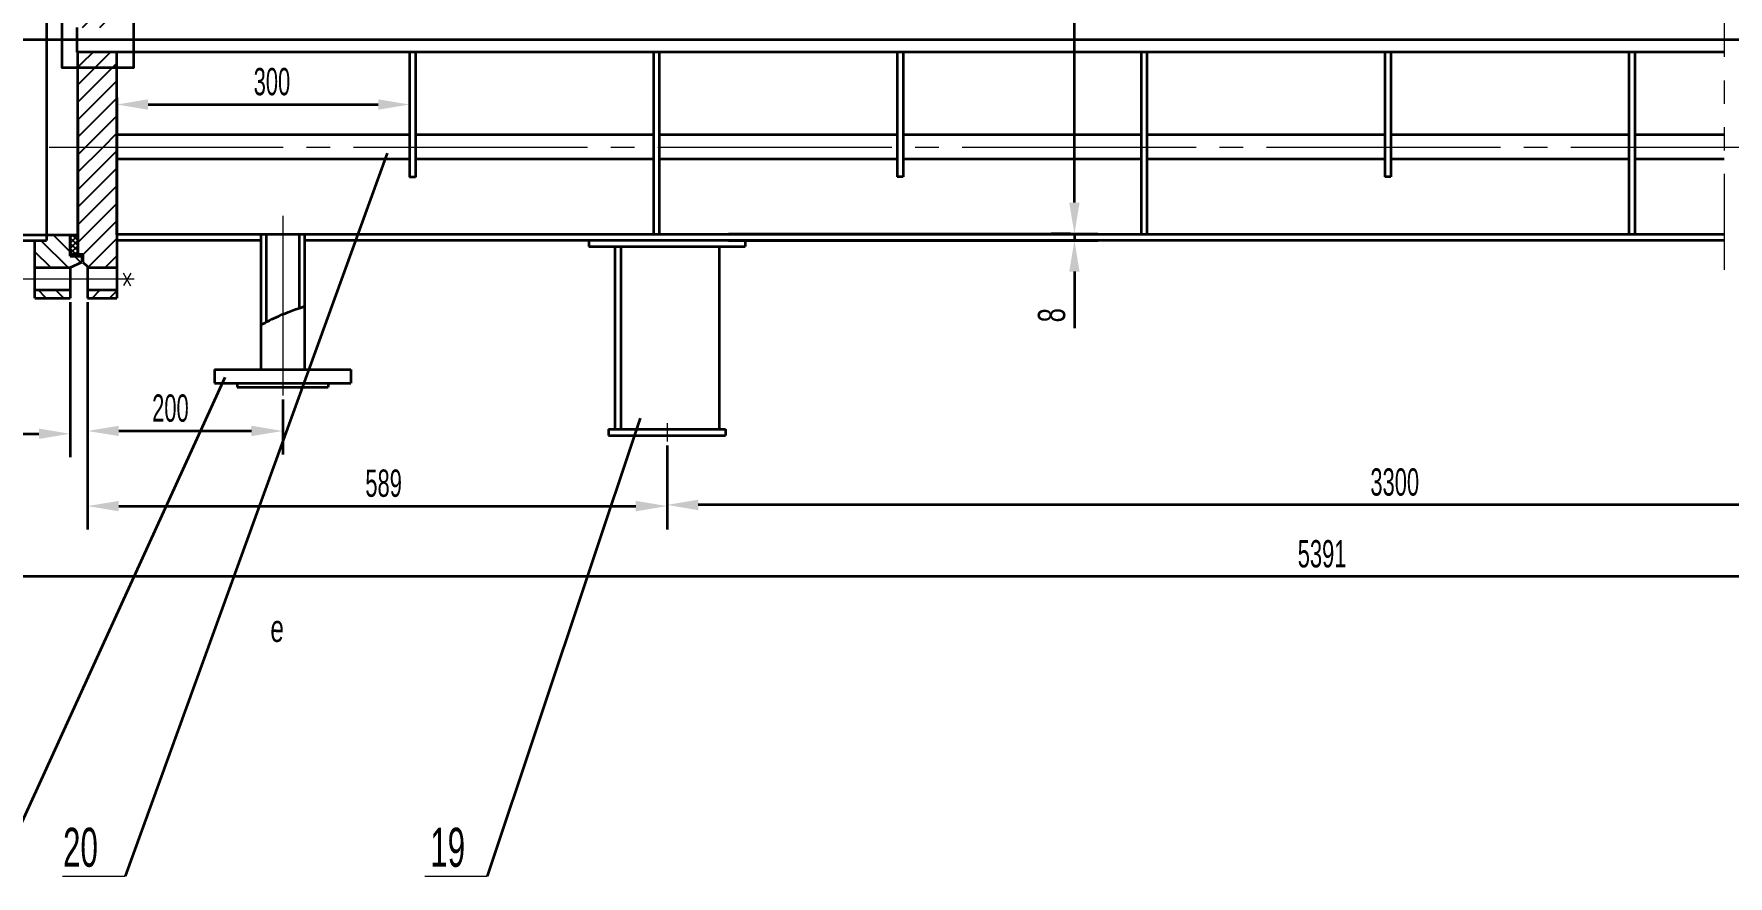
# Model space of a CAD drawing. Header units: millimetres. Extents: x 972 to 2699, y 36 to 635.
# Drawn here: x 1082.1 to 1299.2, y 364.4 to 472.4 of the extents above; entities that cross this region are included whole.
import ezdxf

# ---------------------------------------------------------------- set-up
doc = ezdxf.new("R2010")
doc.units = ezdxf.units.MM
doc.linetypes.add('EB_DASHDOT', pattern=[39, 30, -3, 3, -3])
doc.linetypes.add('EB_DASHDOTDOT', pattern=[45, 30, -3, 3, -3, 3, -3])
for name, color, linetype, lineweight in [('CAXA0', 7, 'Continuous', 70), ('JD$0$中心线层', 2, 'EB_DASHDOT', 0), ('JD$0$主体层', 1, 'Continuous', 35), ('中心线层', 2, 'EB_DASHDOT', 0), ('主体层', 1, 'Continuous', 35), ('双点划线层', 2, 'EB_DASHDOTDOT', 0), ('图块层', 2, 'Continuous', 0), ('尺寸层', 2, 'Continuous', 35), ('文字层', 2, 'Continuous', 0)]:
    doc.layers.add(name, color=color, linetype=linetype, lineweight=lineweight)
doc.styles.add('HZ', font='ACADTXT.SHX', dxfattribs={"width": 0.6, "bigfont": 'gbcbig.shx'})
doc.styles.get("Standard").update_dxf_attribs({"font": 'ACADTXT.SHX', "width": 0.7, "bigfont": 'gbcbig.shx'})
doc.styles.add('STYLE1', font='ACADTXT.SHX', dxfattribs={"width": 0.66, "bigfont": 'gbcbig.shx'})
doc.dimstyles.new('STANDARD$0', dxfattribs={"dimtxt": 3.5, "dimasz": 4, "dimexe": 3, "dimexo": 0.5, "dimgap": 0.8, "dimtad": 1, "dimzin": 0, "dimdsep": 46, "dimtxsty": 'Standard', "dimcen": 0, "dimdle": 8, "dimadec": 0, "dimazin": 0, "dimtfac": 1, "dimtmove": 0, "dimatfit": 0, "dimfxl": 0, "dimtolj": 1, "dimtzin": 0, "dimarcsym": 0})
doc.dimstyles.new('UserStyle4', dxfattribs={"dimtxt": 3.5, "dimasz": 4, "dimexe": 3, "dimexo": 0.5, "dimgap": 0.8, "dimtad": 1, "dimdsep": 46, "dimtxsty": 'HZ', "dimcen": 0, "dimdle": 8, "dimadec": 0, "dimazin": 0, "dimtfac": 1, "dimtofl": 0, "dimtmove": 0, "dimatfit": 0, "dimfxl": 0, "dimtolj": 1, "dimtzin": 0, "dimarcsym": 0})

# ---------------------------------------------------------------- blocks, each defined once
blk = doc.blocks.new('CAXBLOCK15')
at = {"layer": 'CAXA0', "color": 0, "linetype": 'Continuous', "lineweight": 25}
for p, q in [((1089.62, 503.66), (1090.68, 504.72)), ((1091.86, 503.66), (1092.72, 504.51)), ((1087.72, 497.27), (1091.23, 500.78)), ((1087.72, 495.02), (1092.72, 500.02)), ((1088.97, 500.76), (1088.99, 500.78)), ((1087.72, 492.78), (1092.72, 497.78)), ((1087.72, 490.53), (1092.72, 495.53)), ((1087.72, 488.29), (1092.72, 493.29)), ((1090.72, 489.05), (1092.72, 491.04)), ((1089.02, 487.35), (1090.72, 489.05)), ((1089.27, 485.34), (1092.72, 488.8)), ((1092.57, 486.4), (1092.72, 486.55)), ((1087.72, 483.8), (1089.02, 485.1)), ((1089.02, 485.1), (1089.27, 485.34)), ((1089.02, 482.86), (1090.71, 484.54)), ((1090.13, 481.72), (1092.71, 484.3)), ((1087.72, 481.55), (1089.02, 482.86)), ((1092.37, 481.72), (1092.72, 482.06)), ((1087.72, 479.31), (1090.13, 481.72)), ((1087.72, 477.06), (1092.37, 481.72)), ((1087.94, 475.03), (1092.72, 479.82)), ((1090.18, 475.03), (1092.72, 477.57)), ((1087.72, 474.82), (1087.94, 475.03)), ((1088.3, 473.16), (1090.18, 475.03)), ((1090.55, 473.16), (1092.43, 475.03)), ((1092.43, 475.03), (1092.72, 475.33)), ((1088.24, 468.6), (1089.67, 470.03)), ((1090.48, 468.6), (1091.91, 470.03)), ((1087.72, 465.84), (1090.48, 468.6)), ((1087.72, 468.08), (1088.24, 468.6)), ((1087.72, 463.59), (1092.72, 468.59)), ((1087.72, 461.35), (1092.72, 466.35)), ((1087.72, 459.1), (1092.72, 464.1)), ((1088.71, 457.84), (1092.72, 461.86)), ((1090.95, 457.84), (1092.72, 459.61)), ((1087.72, 454.61), (1090.95, 457.84)), ((1087.72, 456.86), (1088.71, 457.84)), ((1087.72, 452.37), (1092.72, 457.37)), ((1087.72, 450.12), (1092.72, 455.12)), ((1087.72, 447.88), (1092.72, 452.88)), ((1087.72, 445.63), (1092.72, 450.63)), ((1088.37, 444.04), (1092.72, 448.39)), ((1088.99, 442.41), (1092.72, 446.14)), ((1091.23, 442.41), (1092.72, 443.9)), ((1089.54, 438.47), (1090.6, 439.53)), ((1091.78, 438.47), (1092.72, 439.41))]:
    blk.add_line(p, q, dxfattribs=at)
blk = doc.blocks.new('CAXBLOCK16')
at = {"layer": 'CAXA0', "color": 0, "linetype": 'Continuous', "lineweight": 25}
for p, q in [((1086.48, 442.41), (1083.04, 445.84)), ((1086.72, 444.41), (1084.54, 446.59)), ((1084.24, 442.41), (1082.22, 444.42)), ((1088.1, 443.04), (1087.29, 443.84)), ((1083.68, 438.47), (1082.62, 439.53)), ((1085.93, 438.47), (1084.87, 439.53))]:
    blk.add_line(p, q, dxfattribs=at)
blk = doc.blocks.new('CAXBLOCK17')
at = {"layer": 'CAXA0', "color": 0, "linetype": 'Continuous', "lineweight": 25}
for p, q in [((1087.11, 446.59), (1086.72, 446.2)), ((1087.72, 446.53), (1086.72, 445.53)), ((1087.72, 445.21), (1086.72, 446.21)), ((1087.72, 445.86), (1086.72, 444.86)), ((1087.72, 444.54), (1086.72, 445.54)), ((1087.72, 445.18), (1086.72, 444.18)), ((1087.72, 445.88), (1087.01, 446.59)), ((1087.72, 446.56), (1087.68, 446.59)), ((1087.49, 444.09), (1086.72, 444.86)), ((1086.81, 444.09), (1086.72, 444.19)), ((1087.72, 444.51), (1087.31, 444.09))]:
    blk.add_line(p, q, dxfattribs=at)
blk = doc.blocks.new('*D50')
at = {"layer": '尺寸层', "linetype": 'ByBlock', "lineweight": -2}
for points in [[(1215.43, 496.63), (1216.09, 492.63), (1214.76, 492.63)], [(1215.43, 446.72), (1216.09, 450.72), (1214.76, 450.72)]]:
    blk.add_hatch(color=0, dxfattribs=at).paths.add_polyline_path(points, flags=0)
at = {"layer": '尺寸层', "color": 0, "linetype": 'ByBlock', "lineweight": -2}
for p, q in [((1171.34, 496.63), (1218.43, 496.63)), ((1215.43, 450.72), (1215.43, 492.63)), ((1214.93, 446.72), (1212.43, 446.72))]:
    blk.add_line(p, q, dxfattribs=at)
at = {"layer": '尺寸层', "color": 0, "linetype": 'ByBlock', "lineweight": -2, "insert": (1210.74, 473.89), "char_height": 3.5, "attachment_point": 1, "rotation": 90}
blk.add_mtext('∅400', dxfattribs=at)
blk = doc.blocks.new('*D52')
at = {"layer": '尺寸层', "linetype": 'ByBlock', "lineweight": -2}
for points in [[(1215.43, 446.72), (1216.09, 450.72), (1214.76, 450.72)], [(1215.43, 445.87), (1216.09, 441.87), (1214.76, 441.87)]]:
    blk.add_hatch(color=0, dxfattribs=at).paths.add_polyline_path(points, flags=0)
at = {"layer": '尺寸层', "color": 0, "linetype": 'ByBlock', "lineweight": -2}
for p, q in [((1215.43, 450.72), (1215.43, 454.72)), ((1171.09, 446.72), (1218.43, 446.72)), ((1171.09, 445.87), (1218.43, 445.87)), ((1215.43, 446.72), (1215.43, 445.87)), ((1215.43, 441.87), (1215.43, 434.63))]:
    blk.add_line(p, q, dxfattribs=at)
at = {"layer": '尺寸层', "color": 0, "linetype": 'ByBlock', "lineweight": -2, "insert": (1210.74, 435.37), "char_height": 3.5, "attachment_point": 1, "rotation": 90}
blk.add_mtext('8', dxfattribs=at)
blk = doc.blocks.new('*D59')
at = {"layer": '尺寸层', "linetype": 'ByBlock', "lineweight": -2}
for points in [[(1088.97, 421.44), (1092.97, 420.78), (1092.97, 422.11)], [(1113.97, 421.44), (1109.97, 420.78), (1109.97, 422.11)]]:
    blk.add_hatch(color=0, dxfattribs=at).paths.add_polyline_path(points, flags=0)
at = {"layer": '尺寸层', "color": 0, "linetype": 'ByBlock', "lineweight": -2}
for p, q in [((1088.97, 437.97), (1088.97, 418.44)), ((1113.97, 425.49), (1113.97, 418.44)), ((1092.97, 421.44), (1109.97, 421.44))]:
    blk.add_line(p, q, dxfattribs=at)
at = {"layer": '尺寸层', "color": 0, "linetype": 'ByBlock', "lineweight": -2, "insert": (1097.24, 426.13), "char_height": 3.5, "attachment_point": 1, "style": 'HZ'}
blk.add_mtext('200', dxfattribs=at)
blk = doc.blocks.new('*D60')
at = {"layer": '尺寸层', "linetype": 'ByBlock', "lineweight": -2}
for points in [[(1092.72, 463.3), (1096.72, 462.63), (1096.72, 463.97)], [(1130.22, 463.3), (1126.22, 462.63), (1126.22, 463.97)]]:
    blk.add_hatch(color=0, dxfattribs=at).paths.add_polyline_path(points, flags=0)
at = {"layer": '尺寸层', "color": 0, "linetype": 'ByBlock', "lineweight": -2}
for p, q in [((1092.72, 464.2), (1092.72, 460.3)), ((1096.72, 463.3), (1126.22, 463.3)), ((1130.22, 464.2), (1130.22, 460.3))]:
    blk.add_line(p, q, dxfattribs=at)
at = {"layer": '尺寸层', "color": 0, "linetype": 'ByBlock', "lineweight": -2, "insert": (1110.25, 467.99), "char_height": 3.5, "attachment_point": 1, "style": 'HZ'}
blk.add_mtext('300', dxfattribs=at)
blk = doc.blocks.new('*D69')
at = {"layer": '尺寸层', "linetype": 'Continuous', "lineweight": 35}
for points in [[(1163.22, 411.96), (1167.22, 411.29), (1167.22, 412.63)], [(1387.58, 411.96), (1383.58, 411.29), (1383.58, 412.63)]]:
    blk.add_hatch(color=0, dxfattribs=at).paths.add_polyline_path(points, flags=0)
at = {"layer": '尺寸层', "color": 0, "linetype": 'Continuous', "lineweight": 35}
for p, q in [((1163.22, 419.58), (1163.22, 408.96)), ((1387.58, 419.58), (1387.58, 408.96)), ((1383.58, 411.96), (1167.22, 411.96))]:
    blk.add_line(p, q, dxfattribs=at)
at = {"layer": '尺寸层', "color": 0, "linetype": 'Continuous', "lineweight": 35, "insert": (1253.35, 416.65), "char_height": 3.5, "attachment_point": 1, "style": 'HZ'}
blk.add_mtext('3300', dxfattribs=at)
blk = doc.blocks.new('*D71')
at = {"layer": '尺寸层', "linetype": 'ByBlock', "lineweight": -2}
for points in [[(1088.97, 411.81), (1092.97, 411.14), (1092.97, 412.48)], [(1163.22, 411.81), (1159.22, 411.14), (1159.22, 412.48)]]:
    blk.add_hatch(color=0, dxfattribs=at).paths.add_polyline_path(points, flags=0)
at = {"layer": '尺寸层', "color": 0, "linetype": 'ByBlock', "lineweight": -2}
for p, q in [((1088.97, 437.97), (1088.97, 408.81)), ((1163.22, 419.08), (1163.22, 408.81)), ((1092.97, 411.81), (1159.22, 411.81))]:
    blk.add_line(p, q, dxfattribs=at)
at = {"layer": '尺寸层', "color": 0, "linetype": 'ByBlock', "lineweight": -2, "insert": (1124.56, 416.5), "char_height": 3.5, "attachment_point": 1, "style": 'HZ'}
blk.add_mtext('589', dxfattribs=at)
blk = doc.blocks.new('*D72')
at = {"layer": '尺寸层', "linetype": 'ByBlock', "lineweight": -2}
for points in [[(1029.82, 421.08), (1033.82, 420.42), (1033.82, 421.75)], [(1086.72, 421.08), (1082.72, 420.42), (1082.72, 421.75)]]:
    blk.add_hatch(color=0, dxfattribs=at).paths.add_polyline_path(points, flags=0)
at = {"layer": '尺寸层', "color": 0, "linetype": 'ByBlock', "lineweight": -2}
for p, q in [((1029.82, 471.09), (1029.82, 418.08)), ((1086.72, 437.97), (1086.72, 418.08)), ((1033.82, 421.08), (1082.72, 421.08))]:
    blk.add_line(p, q, dxfattribs=at)
at = {"layer": '尺寸层', "color": 0, "linetype": 'ByBlock', "lineweight": -2, "insert": (1057.9, 425.77), "char_height": 3.5, "attachment_point": 1, "style": 'HZ'}
blk.add_mtext('459', dxfattribs=at)
blk = doc.blocks.new('*D74')
at = {"layer": '尺寸层', "linetype": 'Continuous', "lineweight": 35}
for points in [[(1029.82, 402.77), (1033.82, 402.1), (1033.82, 403.43)], [(1520.57, 402.77), (1516.57, 402.1), (1516.57, 403.43)]]:
    blk.add_hatch(color=0, dxfattribs=at).paths.add_polyline_path(points, flags=0)
at = {"layer": '尺寸层', "color": 0, "linetype": 'Continuous', "lineweight": 35}
for p, q in [((1029.82, 471.1), (1029.82, 399.77)), ((1520.57, 471.09), (1520.57, 399.77)), ((1516.57, 402.77), (1033.82, 402.77))]:
    blk.add_line(p, q, dxfattribs=at)
at = {"layer": '尺寸层', "color": 0, "linetype": 'Continuous', "lineweight": 35, "insert": (1244.04, 407.45), "char_height": 3.5, "attachment_point": 1, "style": 'HZ'}
blk.add_mtext('5391', dxfattribs=at)
blk = doc.blocks.new('CAXBLOCK60')
at = {"layer": 'CAXA0', "color": 0, "linetype": 'Continuous', "lineweight": 25}
for p, q in [((1089.62, 503.66), (1090.68, 504.72)), ((1091.86, 503.66), (1092.72, 504.51)), ((1087.72, 497.27), (1091.23, 500.78)), ((1087.72, 495.02), (1092.72, 500.02)), ((1088.97, 500.76), (1088.99, 500.78)), ((1087.72, 492.78), (1092.72, 497.78)), ((1087.72, 490.53), (1092.72, 495.53)), ((1087.72, 488.29), (1092.72, 493.29)), ((1090.72, 489.05), (1092.72, 491.04)), ((1089.02, 487.35), (1090.72, 489.05)), ((1089.27, 485.34), (1092.72, 488.8)), ((1092.57, 486.4), (1092.72, 486.55)), ((1087.72, 483.8), (1089.02, 485.1)), ((1089.02, 485.1), (1089.27, 485.34)), ((1089.02, 482.86), (1090.71, 484.54)), ((1090.13, 481.72), (1092.71, 484.3)), ((1087.72, 481.55), (1089.02, 482.86)), ((1092.37, 481.72), (1092.72, 482.06)), ((1087.72, 479.31), (1090.13, 481.72)), ((1087.72, 477.06), (1092.37, 481.72)), ((1087.94, 475.03), (1092.72, 479.82)), ((1090.18, 475.03), (1092.72, 477.57)), ((1087.72, 474.82), (1087.94, 475.03)), ((1088.3, 473.16), (1090.18, 475.03)), ((1090.55, 473.16), (1092.43, 475.03)), ((1092.43, 475.03), (1092.72, 475.33)), ((1088.24, 468.6), (1089.67, 470.03)), ((1090.48, 468.6), (1091.91, 470.03)), ((1087.72, 465.84), (1090.48, 468.6)), ((1087.72, 468.08), (1088.24, 468.6)), ((1087.72, 463.59), (1092.72, 468.59)), ((1087.72, 461.35), (1092.72, 466.35)), ((1087.72, 459.1), (1092.72, 464.1)), ((1088.71, 457.84), (1092.72, 461.86)), ((1090.95, 457.84), (1092.72, 459.61)), ((1087.72, 454.61), (1090.95, 457.84)), ((1087.72, 456.86), (1088.71, 457.84)), ((1087.72, 452.37), (1092.72, 457.37)), ((1087.72, 450.12), (1092.72, 455.12)), ((1087.72, 447.88), (1092.72, 452.88)), ((1087.72, 445.63), (1092.72, 450.63)), ((1088.37, 444.04), (1092.72, 448.39)), ((1088.99, 442.41), (1092.72, 446.14)), ((1091.23, 442.41), (1092.72, 443.9)), ((1089.54, 438.47), (1090.6, 439.53)), ((1091.78, 438.47), (1092.72, 439.41))]:
    blk.add_line(p, q, dxfattribs=at)
blk = doc.blocks.new('CAXBLOCK61')
at = {"layer": 'CAXA0', "color": 0, "linetype": 'Continuous', "lineweight": 25}
for p, q in [((1086.48, 442.41), (1083.04, 445.84)), ((1086.72, 444.41), (1084.54, 446.59)), ((1084.24, 442.41), (1082.22, 444.42)), ((1088.1, 443.04), (1087.29, 443.84)), ((1083.68, 438.47), (1082.62, 439.53)), ((1085.93, 438.47), (1084.87, 439.53))]:
    blk.add_line(p, q, dxfattribs=at)
blk = doc.blocks.new('CAXBLOCK62')
at = {"layer": 'CAXA0', "color": 0, "linetype": 'Continuous', "lineweight": 25}
for p, q in [((1087.11, 446.59), (1086.72, 446.2)), ((1087.72, 446.53), (1086.72, 445.53)), ((1087.72, 445.21), (1086.72, 446.21)), ((1087.72, 445.86), (1086.72, 444.86)), ((1087.72, 444.54), (1086.72, 445.54)), ((1087.72, 445.18), (1086.72, 444.18)), ((1087.72, 445.88), (1087.01, 446.59)), ((1087.72, 446.56), (1087.68, 446.59)), ((1087.49, 444.09), (1086.72, 444.86)), ((1086.81, 444.09), (1086.72, 444.19)), ((1087.72, 444.51), (1087.31, 444.09))]:
    blk.add_line(p, q, dxfattribs=at)
blk = doc.blocks.new('*D170')
at = {"layer": '尺寸层', "linetype": 'Continuous', "lineweight": 35}
for points in [[(1215.43, 496.63), (1216.09, 492.63), (1214.76, 492.63)], [(1215.43, 446.72), (1216.09, 450.72), (1214.76, 450.72)]]:
    blk.add_hatch(color=0, dxfattribs=at).paths.add_polyline_path(points, flags=0)
at = {"layer": '尺寸层', "color": 0, "linetype": 'Continuous', "lineweight": 35}
for p, q in [((1171.34, 496.63), (1218.43, 496.63)), ((1215.43, 450.72), (1215.43, 492.63)), ((1214.93, 446.72), (1212.43, 446.72))]:
    blk.add_line(p, q, dxfattribs=at)
at = {"layer": '尺寸层', "color": 0, "linetype": 'Continuous', "lineweight": 35, "insert": (1210.74, 473.89), "char_height": 3.5, "attachment_point": 1, "rotation": 90}
blk.add_mtext('%%C400', dxfattribs=at)
blk = doc.blocks.new('*D172')
at = {"layer": '尺寸层', "linetype": 'Continuous', "lineweight": 35}
for points in [[(1215.43, 446.72), (1216.09, 450.72), (1214.76, 450.72)], [(1215.43, 445.87), (1216.09, 441.87), (1214.76, 441.87)]]:
    blk.add_hatch(color=0, dxfattribs=at).paths.add_polyline_path(points, flags=0)
at = {"layer": '尺寸层', "color": 0, "linetype": 'Continuous', "lineweight": 35}
for p, q in [((1215.43, 450.72), (1215.43, 454.72)), ((1171.09, 446.72), (1218.43, 446.72)), ((1171.09, 445.87), (1218.43, 445.87)), ((1215.43, 446.72), (1215.43, 445.87)), ((1215.43, 441.87), (1215.43, 434.63))]:
    blk.add_line(p, q, dxfattribs=at)
at = {"layer": '尺寸层', "color": 0, "linetype": 'Continuous', "lineweight": 35, "insert": (1210.74, 435.37), "char_height": 3.5, "attachment_point": 1, "rotation": 90}
blk.add_mtext('8', dxfattribs=at)
blk = doc.blocks.new('*D179')
at = {"layer": '尺寸层', "linetype": 'Continuous', "lineweight": 35}
for points in [[(1088.97, 421.44), (1092.97, 420.78), (1092.97, 422.11)], [(1113.97, 421.44), (1109.97, 420.78), (1109.97, 422.11)]]:
    blk.add_hatch(color=0, dxfattribs=at).paths.add_polyline_path(points, flags=0)
at = {"layer": '尺寸层', "color": 0, "linetype": 'Continuous', "lineweight": 35}
for p, q in [((1088.97, 437.97), (1088.97, 418.44)), ((1113.97, 425.49), (1113.97, 418.44)), ((1092.97, 421.44), (1109.97, 421.44))]:
    blk.add_line(p, q, dxfattribs=at)
at = {"layer": '尺寸层', "color": 0, "linetype": 'Continuous', "lineweight": 35, "insert": (1097.24, 426.13), "char_height": 3.5, "attachment_point": 1, "style": 'HZ'}
blk.add_mtext('200', dxfattribs=at)
blk = doc.blocks.new('*D180')
at = {"layer": '尺寸层', "linetype": 'Continuous', "lineweight": 35}
for points in [[(1092.72, 463.3), (1096.72, 462.63), (1096.72, 463.97)], [(1130.22, 463.3), (1126.22, 462.63), (1126.22, 463.97)]]:
    blk.add_hatch(color=0, dxfattribs=at).paths.add_polyline_path(points, flags=0)
at = {"layer": '尺寸层', "color": 0, "linetype": 'Continuous', "lineweight": 35}
for p, q in [((1092.72, 464.2), (1092.72, 460.3)), ((1096.72, 463.3), (1126.22, 463.3)), ((1130.22, 464.2), (1130.22, 460.3))]:
    blk.add_line(p, q, dxfattribs=at)
at = {"layer": '尺寸层', "color": 0, "linetype": 'Continuous', "lineweight": 35, "insert": (1110.25, 467.99), "char_height": 3.5, "attachment_point": 1, "style": 'HZ'}
blk.add_mtext('300', dxfattribs=at)
blk = doc.blocks.new('*D189')
at = {"layer": '尺寸层', "linetype": 'Continuous', "lineweight": 35}
for points in [[(1163.22, 411.96), (1167.22, 411.29), (1167.22, 412.63)], [(1387.58, 411.96), (1383.58, 411.29), (1383.58, 412.63)]]:
    blk.add_hatch(color=0, dxfattribs=at).paths.add_polyline_path(points, flags=0)
at = {"layer": '尺寸层', "color": 0, "linetype": 'Continuous', "lineweight": 35}
for p, q in [((1163.22, 419.58), (1163.22, 408.96)), ((1387.58, 419.58), (1387.58, 408.96)), ((1383.58, 411.96), (1167.22, 411.96))]:
    blk.add_line(p, q, dxfattribs=at)
at = {"layer": '尺寸层', "color": 0, "linetype": 'Continuous', "lineweight": 35, "insert": (1253.35, 416.65), "char_height": 3.5, "attachment_point": 1, "style": 'HZ'}
blk.add_mtext('3300', dxfattribs=at)
blk = doc.blocks.new('*D191')
at = {"layer": '尺寸层', "linetype": 'Continuous', "lineweight": 35}
for points in [[(1088.97, 411.81), (1092.97, 411.14), (1092.97, 412.48)], [(1163.22, 411.81), (1159.22, 411.14), (1159.22, 412.48)]]:
    blk.add_hatch(color=0, dxfattribs=at).paths.add_polyline_path(points, flags=0)
at = {"layer": '尺寸层', "color": 0, "linetype": 'Continuous', "lineweight": 35}
for p, q in [((1088.97, 437.97), (1088.97, 408.81)), ((1163.22, 419.08), (1163.22, 408.81)), ((1092.97, 411.81), (1159.22, 411.81))]:
    blk.add_line(p, q, dxfattribs=at)
at = {"layer": '尺寸层', "color": 0, "linetype": 'Continuous', "lineweight": 35, "insert": (1124.56, 416.5), "char_height": 3.5, "attachment_point": 1, "style": 'HZ'}
blk.add_mtext('589', dxfattribs=at)
blk = doc.blocks.new('*D192')
at = {"layer": '尺寸层', "linetype": 'Continuous', "lineweight": 35}
for points in [[(1029.82, 421.08), (1033.82, 420.42), (1033.82, 421.75)], [(1086.72, 421.08), (1082.72, 420.42), (1082.72, 421.75)]]:
    blk.add_hatch(color=0, dxfattribs=at).paths.add_polyline_path(points, flags=0)
at = {"layer": '尺寸层', "color": 0, "linetype": 'Continuous', "lineweight": 35}
for p, q in [((1029.82, 471.09), (1029.82, 418.08)), ((1086.72, 437.97), (1086.72, 418.08)), ((1033.82, 421.08), (1082.72, 421.08))]:
    blk.add_line(p, q, dxfattribs=at)
at = {"layer": '尺寸层', "color": 0, "linetype": 'Continuous', "lineweight": 35, "insert": (1057.9, 425.77), "char_height": 3.5, "attachment_point": 1, "style": 'HZ'}
blk.add_mtext('459', dxfattribs=at)
blk = doc.blocks.new('*D194')
at = {"layer": '尺寸层', "linetype": 'Continuous', "lineweight": 35}
for points in [[(1029.82, 402.77), (1033.82, 402.1), (1033.82, 403.43)], [(1520.57, 402.77), (1516.57, 402.1), (1516.57, 403.43)]]:
    blk.add_hatch(color=0, dxfattribs=at).paths.add_polyline_path(points, flags=0)
at = {"layer": '尺寸层', "color": 0, "linetype": 'Continuous', "lineweight": 35}
for p, q in [((1029.82, 471.1), (1029.82, 399.77)), ((1520.57, 471.09), (1520.57, 399.77)), ((1516.57, 402.77), (1033.82, 402.77))]:
    blk.add_line(p, q, dxfattribs=at)
at = {"layer": '尺寸层', "color": 0, "linetype": 'Continuous', "lineweight": 35, "insert": (1244.04, 407.45), "char_height": 3.5, "attachment_point": 1, "style": 'HZ'}
blk.add_mtext('5391', dxfattribs=at)

msp = doc.modelspace()

# ---------------------------------------------------------------- linework, layer by layer
at = {"layer": 'JD$0$中心线层', "linetype": 'EB_DASHDOT', "lineweight": 0}
for p, q in [((1113.969, 449.04308), (1113.969, 425.99168)), ((1113.969, 449.04308), (1113.969, 425.99168)), ((1079.74738, 440.96947), (1094.93974, 440.96947)), ((1079.74738, 440.96947), (1094.93974, 440.96947)), ((1079.92182, 440.96947), (1094.76508, 440.96947)), ((1079.92182, 440.96947), (1094.76508, 440.96947)), ((1080.94199, 440.96947), (1092.57267, 440.96947)), ((1080.94199, 440.96947), (1092.57267, 440.96947)), ((1094.51366, 440.00908), (1093.57547, 441.67826)), ((1094.51366, 441.67826), (1093.57547, 440.11341)), ((1094.51366, 440.00908), (1093.57547, 441.67826)), ((1094.51366, 441.67826), (1093.57547, 440.11341))]:
    msp.add_line(p, q, dxfattribs=at)
at = {"layer": 'JD$0$主体层', "linetype": 'Continuous', "lineweight": 35}
for p, q in [((1083.69434, 496.59447), (1083.69434, 445.84447)), ((1083.69434, 496.59447), (1083.69434, 445.84447)), ((1087.58167, 473.15697), (1087.58167, 470.03197)), ((1087.58167, 473.15697), (1087.58167, 470.03197)), ((1131.469, 470.03197), (1087.58167, 470.03197)), ((1131.469, 470.03197), (1087.58167, 470.03197)), ((1087.719, 446.59447), (1087.719, 470.03197)), ((1087.719, 446.59447), (1087.719, 470.03197)), ((1092.719, 446.59447), (1092.719, 470.03197)), ((1092.719, 446.59447), (1092.719, 470.03197)), ((1130.219, 469.99969), (1130.219, 459.74969)), ((1130.219, 469.99969), (1130.219, 459.74969)), ((1130.969, 469.99969), (1130.969, 459.74969)), ((1130.969, 469.99969), (1130.969, 459.74969)), ((1298.69394, 470.03197), (1131.469, 470.03197)), ((1298.69394, 470.03197), (1131.469, 470.03197)), ((1161.469, 470.03197), (1161.469, 452.38403)), ((1161.469, 470.03197), (1161.469, 452.38403)), ((1162.219, 470.03197), (1162.219, 452.38403)), ((1162.219, 470.03197), (1162.219, 452.38403)), ((1192.719, 470.03197), (1192.719, 454.02469)), ((1192.719, 470.03197), (1192.719, 454.02469)), ((1193.469, 470.03197), (1193.469, 454.02469)), ((1193.469, 470.03197), (1193.469, 454.02469)), ((1223.969, 470.03197), (1223.969, 452.38403)), ((1223.969, 470.03197), (1223.969, 452.38403)), ((1224.719, 470.03197), (1224.719, 452.38403)), ((1224.719, 470.03197), (1224.719, 452.38403)), ((1255.219, 470.03197), (1255.219, 454.02469)), ((1255.219, 470.03197), (1255.219, 454.02469)), ((1255.969, 470.03197), (1255.969, 454.02469)), ((1255.969, 470.03197), (1255.969, 454.02469)), ((1286.469, 470.03197), (1286.469, 452.38403)), ((1286.469, 470.03197), (1286.469, 452.38403)), ((1287.219, 470.03197), (1287.219, 452.38403)), ((1287.219, 470.03197), (1287.219, 452.38403)), ((1087.719, 461.63197), (1087.719, 444.09447)), ((1087.719, 461.63197), (1087.719, 444.09447)), ((1092.719, 461.63197), (1092.719, 438.46732)), ((1092.719, 461.63197), (1092.719, 438.46732)), ((1130.219, 461.63197), (1130.219, 453.99241)), ((1130.219, 461.63197), (1130.219, 453.99241)), ((1130.969, 461.63197), (1130.969, 453.99241)), ((1130.969, 461.63197), (1130.969, 453.99241)), ((1112.719, 459.40697), (1092.719, 459.40697)), ((1130.219, 459.40697), (1092.719, 459.40697)), ((1130.219, 459.40697), (1092.719, 459.40697)), ((1130.219, 459.40697), (1092.719, 459.40697)), ((1130.219, 459.40697), (1092.719, 459.40697)), ((1112.719, 459.40697), (1092.719, 459.40697)), ((1130.219, 459.40697), (1092.719, 459.40697)), ((1130.219, 459.40697), (1092.719, 459.40697)), ((1130.219, 459.40697), (1092.719, 459.40697)), ((1130.219, 459.40697), (1092.719, 459.40697)), ((1131.469, 459.40697), (1130.969, 459.40697)), ((1149.969, 459.40697), (1130.969, 459.40697)), ((1161.469, 459.40697), (1130.969, 459.40697)), ((1161.469, 459.40697), (1130.969, 459.40697)), ((1131.469, 459.40697), (1130.969, 459.40697)), ((1149.969, 459.40697), (1130.969, 459.40697)), ((1161.469, 459.40697), (1130.969, 459.40697)), ((1161.469, 459.40697), (1130.969, 459.40697)), ((1168.969, 459.40697), (1162.219, 459.40697)), ((1192.719, 459.40697), (1162.219, 459.40697)), ((1168.969, 459.40697), (1162.219, 459.40697)), ((1192.719, 459.40697), (1162.219, 459.40697)), ((1223.969, 459.40697), (1193.469, 459.40697)), ((1223.969, 459.40697), (1193.469, 459.40697)), ((1255.219, 459.40697), (1224.719, 459.40697)), ((1255.219, 459.40697), (1224.719, 459.40697)), ((1286.469, 459.40697), (1255.969, 459.40697)), ((1286.469, 459.40697), (1255.969, 459.40697)), ((1298.69394, 459.40697), (1287.219, 459.40697)), ((1298.69394, 459.40697), (1287.219, 459.40697)), ((1112.719, 456.28197), (1092.719, 456.28197)), ((1130.219, 456.28197), (1092.719, 456.28197)), ((1130.219, 456.28197), (1092.719, 456.28197)), ((1130.219, 456.28197), (1092.719, 456.28197)), ((1130.219, 456.28197), (1092.719, 456.28197)), ((1112.719, 456.28197), (1092.719, 456.28197)), ((1130.219, 456.28197), (1092.719, 456.28197)), ((1130.219, 456.28197), (1092.719, 456.28197)), ((1130.219, 456.28197), (1092.719, 456.28197)), ((1130.219, 456.28197), (1092.719, 456.28197)), ((1131.469, 456.28197), (1130.969, 456.28197)), ((1149.969, 456.28197), (1130.969, 456.28197)), ((1161.469, 456.28197), (1130.969, 456.28197)), ((1161.469, 456.28197), (1130.969, 456.28197)), ((1131.469, 456.28197), (1130.969, 456.28197)), ((1149.969, 456.28197), (1130.969, 456.28197)), ((1161.469, 456.28197), (1130.969, 456.28197)), ((1161.469, 456.28197), (1130.969, 456.28197)), ((1168.969, 456.28197), (1162.219, 456.28197)), ((1192.719, 456.28197), (1162.219, 456.28197)), ((1168.969, 456.28197), (1162.219, 456.28197)), ((1192.719, 456.28197), (1162.219, 456.28197)), ((1192.719, 457.84447), (1192.719, 454.02469)), ((1192.719, 457.84447), (1192.719, 454.02469)), ((1193.469, 457.84447), (1193.469, 454.02469)), ((1193.469, 457.84447), (1193.469, 454.02469)), ((1223.969, 456.28197), (1193.469, 456.28197)), ((1223.969, 456.28197), (1193.469, 456.28197)), ((1255.219, 456.28197), (1224.719, 456.28197)), ((1255.219, 456.28197), (1224.719, 456.28197)), ((1255.219, 457.84447), (1255.219, 454.02469)), ((1255.219, 457.84447), (1255.219, 454.02469)), ((1255.969, 457.84447), (1255.969, 454.02469)), ((1255.969, 457.84447), (1255.969, 454.02469)), ((1286.469, 456.28197), (1255.969, 456.28197)), ((1286.469, 456.28197), (1255.969, 456.28197)), ((1298.69394, 456.28197), (1287.219, 456.28197)), ((1298.69394, 456.28197), (1287.219, 456.28197)), ((1130.969, 453.99241), (1130.219, 453.99241)), ((1130.969, 453.99241), (1130.219, 453.99241)), ((1161.469, 454.26631), (1161.469, 446.62675)), ((1161.469, 454.26631), (1161.469, 446.62675)), ((1162.219, 454.26631), (1162.219, 446.62675)), ((1162.219, 454.26631), (1162.219, 446.62675)), ((1193.469, 454.02469), (1192.719, 454.02469)), ((1193.469, 454.02469), (1192.719, 454.02469)), ((1223.969, 454.26631), (1223.969, 446.62675)), ((1223.969, 454.26631), (1223.969, 446.62675)), ((1224.719, 454.26631), (1224.719, 446.62675)), ((1224.719, 454.26631), (1224.719, 446.62675)), ((1255.969, 454.02469), (1255.219, 454.02469)), ((1255.969, 454.02469), (1255.219, 454.02469)), ((1286.469, 454.26631), (1286.469, 446.62675)), ((1286.469, 454.26631), (1286.469, 446.62675)), ((1287.219, 454.26631), (1287.219, 446.62675)), ((1287.219, 454.26631), (1287.219, 446.62675)), ((1043.06934, 446.59447), (1087.719, 446.59447)), ((1043.06934, 446.59447), (1087.719, 446.59447)), ((1043.06934, 445.84447), (1083.69434, 445.84447)), ((1043.06934, 445.84447), (1083.69434, 445.84447)), ((1082.219, 438.46947), (1082.219, 445.84447)), ((1082.219, 438.46947), (1082.219, 445.84447)), ((1082.44434, 446.59447), (1086.94434, 446.59447)), ((1082.44434, 446.59447), (1086.94434, 446.59447)), ((1083.69434, 446.59447), (1083.69434, 445.84447)), ((1083.69434, 446.59447), (1083.69434, 445.84447)), ((1086.719, 443.84447), (1086.719, 446.59447)), ((1086.719, 446.59447), (1087.469, 446.59447)), ((1086.719, 443.84447), (1086.719, 446.59447)), ((1086.719, 446.59447), (1087.469, 446.59447)), ((1087.719, 446.59447), (1087.719, 444.09447)), ((1087.719, 446.59447), (1087.719, 444.09447)), ((1199.45049, 446.62675), (1092.719, 446.62675)), ((1199.45049, 446.62675), (1092.719, 446.62675)), ((1092.719, 446.59447), (1092.719, 438.46732)), ((1092.719, 446.59447), (1092.719, 438.46732)), ((1111.1565, 445.84447), (1092.719, 445.84447)), ((1111.1565, 445.84447), (1092.719, 445.84447)), ((1104.4492, 445.84447), (1094.53718, 445.84447)), ((1104.4492, 445.84447), (1094.53718, 445.84447)), ((1127.62515, 445.84447), (1116.7815, 445.84447)), ((1127.62515, 445.84447), (1116.7815, 445.84447)), ((1199.45049, 445.87675), (1127.40688, 445.87675)), ((1199.45049, 445.87675), (1127.40688, 445.87675)), ((1153.219, 445.87675), (1153.219, 445.07675)), ((1153.219, 445.87675), (1153.219, 445.07675)), ((1153.219, 445.07675), (1173.219, 445.07675)), ((1153.219, 445.07675), (1173.219, 445.07675)), ((1156.519, 445.07675), (1156.519, 421.67675)), ((1156.519, 445.07675), (1156.519, 421.67675)), ((1157.319, 445.07675), (1157.319, 421.67675)), ((1157.319, 445.07675), (1157.319, 421.67675)), ((1162.219, 446.62675), (1161.469, 446.62675)), ((1162.219, 446.62675), (1161.469, 446.62675)), ((1169.919, 445.07675), (1169.919, 421.67675)), ((1169.919, 445.07675), (1169.919, 421.67675)), ((1173.219, 445.87675), (1173.219, 445.07675)), ((1173.219, 445.87675), (1173.219, 445.07675)), ((1298.69394, 446.62675), (1199.45049, 446.62675)), ((1298.69394, 446.62675), (1199.45049, 446.62675)), ((1298.69394, 445.87675), (1199.45049, 445.87675)), ((1298.69394, 445.87675), (1199.45049, 445.87675)), ((1224.719, 446.62675), (1223.969, 446.62675)), ((1224.719, 446.62675), (1223.969, 446.62675)), ((1287.219, 446.62675), (1286.469, 446.62675)), ((1287.219, 446.62675), (1286.469, 446.62675)), ((1086.719, 444.09447), (1088.369, 444.09447)), ((1086.719, 444.09447), (1088.369, 444.09447)), ((1086.719, 443.84447), (1088.219, 443.84447)), ((1086.719, 443.84447), (1088.219, 443.84447)), ((1086.719, 442.40697), (1088.219, 443.09447)), ((1086.719, 442.40697), (1088.219, 443.09447)), ((1087.469, 443.84447), (1088.219, 443.84447)), ((1087.469, 443.84447), (1088.219, 443.84447)), ((1087.719, 444.09447), (1088.369, 444.09447)), ((1087.719, 444.09447), (1088.369, 444.09447)), ((1087.719, 444.09447), (1088.369, 444.09447)), ((1087.719, 444.09447), (1088.369, 444.09447)), ((1088.219, 443.84447), (1088.219, 443.09447)), ((1088.219, 443.84447), (1088.219, 443.09447)), ((1088.369, 444.09447), (1088.369, 443.09447)), ((1088.369, 444.09447), (1088.369, 443.09447)), ((1088.369, 444.09447), (1088.369, 443.09447)), ((1088.369, 444.09447), (1088.369, 443.09447)), ((1088.369, 443.09447), (1088.96171, 442.51791)), ((1088.369, 443.09447), (1088.96171, 442.51791)), ((1088.369, 443.09447), (1088.96171, 442.51791)), ((1088.369, 443.09447), (1088.96171, 442.51791)), ((1082.219, 442.40697), (1086.719, 442.40697)), ((1082.219, 442.40697), (1086.719, 442.40697)), ((1082.44434, 442.40697), (1086.719, 442.40697)), ((1082.44434, 442.40697), (1086.719, 442.40697)), ((1082.44434, 442.40697), (1086.719, 442.40697)), ((1082.44434, 442.40697), (1086.719, 442.40697)), ((1082.44434, 442.40697), (1086.719, 442.40697)), ((1082.44434, 442.40697), (1086.719, 442.40697)), ((1086.719, 442.40697), (1086.719, 438.46947)), ((1086.719, 442.40697), (1086.719, 438.46947)), ((1086.719, 442.40697), (1086.719, 438.46947)), ((1086.719, 442.40697), (1086.719, 438.46947)), ((1088.969, 442.51081), (1088.969, 438.46947)), ((1088.969, 442.51081), (1088.969, 438.46947)), ((1088.969, 442.51081), (1088.969, 438.46947)), ((1088.969, 442.51081), (1088.969, 438.46947)), ((1088.969, 442.40697), (1092.719, 442.40697)), ((1088.969, 442.40697), (1092.719, 442.40697)), ((1088.969, 442.40697), (1092.719, 442.40697)), ((1088.969, 442.40697), (1092.719, 442.40697)), ((1082.219, 439.53197), (1086.719, 439.53197)), ((1082.219, 439.53197), (1086.719, 439.53197)), ((1082.219, 439.53197), (1086.719, 439.53197)), ((1082.219, 439.53197), (1086.719, 439.53197)), ((1082.219, 439.53197), (1086.719, 439.53197)), ((1082.219, 439.53197), (1086.719, 439.53197)), ((1082.219, 439.53197), (1086.719, 439.53197)), ((1082.219, 439.53197), (1086.719, 439.53197)), ((1088.969, 439.53197), (1092.719, 439.53197)), ((1088.969, 439.53197), (1092.719, 439.53197)), ((1088.969, 439.53197), (1092.719, 439.53197)), ((1088.969, 439.53197), (1092.719, 439.53197)), ((1082.219, 438.46947), (1086.719, 438.46947)), ((1082.219, 438.46947), (1086.719, 438.46947)), ((1082.219, 438.46947), (1086.719, 438.46947)), ((1082.219, 438.46947), (1086.719, 438.46947)), ((1082.219, 438.46947), (1086.719, 438.46947)), ((1082.219, 438.46947), (1086.719, 438.46947)), ((1082.219, 438.46947), (1086.719, 438.46947)), ((1082.219, 438.46947), (1086.719, 438.46947)), ((1088.969, 438.46947), (1092.719, 438.46947)), ((1088.969, 438.46947), (1092.719, 438.46947)), ((1088.969, 438.46947), (1092.719, 438.46947)), ((1088.969, 438.46947), (1092.719, 438.46947)), ((1155.719, 421.67675), (1155.719, 420.87675)), ((1155.719, 421.67675), (1170.719, 421.67675)), ((1155.719, 421.67675), (1155.719, 420.87675)), ((1155.719, 421.67675), (1170.719, 421.67675)), ((1170.719, 421.67675), (1170.719, 420.87675)), ((1170.719, 421.67675), (1170.719, 420.87675)), ((1155.719, 420.87675), (1170.719, 420.87675)), ((1155.719, 420.87675), (1170.719, 420.87675))]:
    msp.add_line(p, q, dxfattribs=at)
at = {"layer": '中心线层', "linetype": 'EB_DASHDOT', "lineweight": 0}
for p, q in [((1084.03639, 457.84447), (1418.07174, 457.84447)), ((1084.03639, 457.84447), (1418.07174, 457.84447)), ((1163.219, 422.43428), (1163.219, 420.07675)), ((1163.219, 422.43428), (1163.219, 420.07675))]:
    msp.add_line(p, q, dxfattribs=at)
at = {"layer": '主体层', "linetype": 'Continuous', "lineweight": 35}
for p, q in [((1111.1565, 446.59447), (1111.1565, 429.31219)), ((1111.1565, 446.59447), (1111.1565, 429.31219)), ((1111.8565, 446.59447), (1111.8565, 435.38451)), ((1111.8565, 446.59447), (1111.8565, 435.38451)), ((1116.0815, 446.59447), (1116.0815, 437.2647)), ((1116.0815, 446.59447), (1116.0815, 437.2647)), ((1116.7815, 446.59447), (1116.7815, 429.31219)), ((1116.7815, 446.59447), (1116.7815, 429.31219)), ((1105.219, 429.31219), (1122.719, 429.31219)), ((1105.219, 429.31219), (1105.219, 427.56219)), ((1105.219, 429.31219), (1122.719, 429.31219)), ((1105.219, 429.31219), (1105.219, 427.56219)), ((1122.719, 429.31219), (1122.719, 427.56219)), ((1122.719, 429.31219), (1122.719, 427.56219)), ((1105.219, 427.56219), (1122.719, 427.56219)), ((1105.219, 427.56219), (1122.719, 427.56219)), ((1108.13254, 427.56219), (1108.13254, 427.06219)), ((1108.13254, 427.56219), (1108.13254, 427.06219)), ((1108.13254, 427.06219), (1119.80547, 427.06219)), ((1108.13254, 427.06219), (1119.80547, 427.06219)), ((1119.80547, 427.56219), (1119.80547, 427.06219)), ((1119.80547, 427.56219), (1119.80547, 427.06219))]:
    msp.add_line(p, q, dxfattribs=at)
at = {"layer": '双点划线层', "linetype": 'EB_DASHDOTDOT', "lineweight": 0}
msp.add_line((1298.69394, 499.39937), (1298.69394, 442.10479), dxfattribs=at)
msp.add_line((1298.69394, 499.39937), (1298.69394, 442.10479), dxfattribs=at)
at = {"layer": '图块层', "linetype": 'Continuous', "lineweight": 0}
for p, q in [((1085.76286, 364.35964), (1093.76286, 364.35964)), ((1085.76286, 364.35964), (1093.76286, 364.35964)), ((1132.1765, 364.35964), (1140.1765, 364.35964)), ((1132.1765, 364.35964), (1140.1765, 364.35964))]:
    msp.add_line(p, q, dxfattribs=at)
at = {"layer": '尺寸层', "linetype": 'Continuous', "lineweight": 35}
for p, q in [((1522.76329, 471.59447), (1017.32269, 471.59447)), ((1522.76329, 471.59447), (1017.32269, 471.59447)), ((1127.37276, 457.07235), (1093.76286, 364.35964)), ((1127.37276, 457.07235), (1093.76286, 364.35964)), ((1106.56663, 428.29944), (1077.35805, 364.35964)), ((1106.56663, 428.29944), (1077.35805, 364.35964)), ((1159.78227, 423.10433), (1140.1765, 364.35964)), ((1159.78227, 423.10433), (1140.1765, 364.35964))]:
    msp.add_line(p, q, dxfattribs=at)
msp.add_lwpolyline([(1085.72552, 474.27119), (1094.83745, 474.27119), (1094.83745, 468.00183), (1085.72552, 468.00183), (1085.72552, 474.27119)], dxfattribs=at)
msp.add_lwpolyline([(1085.72552, 474.27119), (1094.83745, 474.27119), (1094.83745, 468.00183), (1085.72552, 468.00183), (1085.72552, 474.27119)], dxfattribs=at)
msp.add_open_spline([(1111.1565, 435.01194), (1111.91602, 435.41824), (1113.72154, 436.38409), (1115.65904, 437.05086), (1116.7815, 437.43714)], degree=3, knots=[0, 0, 0, 0, 2.580342228, 6.134038135, 6.134038135, 6.134038135, 6.134038135], dxfattribs=at)
msp.add_open_spline([(1111.1565, 435.01194), (1111.91602, 435.41824), (1113.72154, 436.38409), (1115.65904, 437.05086), (1116.7815, 437.43714)], degree=3, knots=[0, 0, 0, 0, 2.580342228, 6.134038135, 6.134038135, 6.134038135, 6.134038135], dxfattribs=at)

# ---------------------------------------------------------------- block references
for name in ['CAXBLOCK15', 'CAXBLOCK60', 'CAXBLOCK16', 'CAXBLOCK61', 'CAXBLOCK17', 'CAXBLOCK62']:
    msp.add_blockref(name, (0, 0), dxfattribs=at)

# ---------------------------------------------------------------- texts
at = {"layer": '文字层', "linetype": 'Continuous', "lineweight": 0, "insert": (1112.45087, 397.91175), "char_height": 3.5, "attachment_point": 1, "rotation": 358.5, "style": 'STYLE1'}
msp.add_mtext('e', dxfattribs=at)
msp.add_mtext('e', dxfattribs=at)
at = {"layer": '文字层', "linetype": 'Continuous', "lineweight": 0, "char_height": 5, "attachment_point": 1, "style": 'HZ'}
for s, insert in [('20', (1085.82537, 370.55824)), ('20', (1085.82537, 370.55824)), ('19', (1132.88187, 370.55824)), ('19', (1132.88187, 370.55824))]:
    msp.add_mtext(s, dxfattribs=dict(at, insert=insert))

# ---------------------------------------------------------------- dimensions: what is measured, and where the dimension line sits
at = {"layer": '尺寸层', "linetype": 'Continuous', "lineweight": 35}
for base, p1, p2, text, picture, middle in [((1215.42663, 478.20262), (1215.42663, 446.7181), (1170.84163, 496.62675), 'φ400', '*D50', (1214.80163, 471.67243)), ((1215.42663, 478.20262), (1215.42663, 446.7181), (1170.84163, 496.62675), 'φ400', '*D170', (1214.80163, 471.67243)), ((1215.42663, 436.24874), (1170.59163, 445.86541), (1170.59163, 446.7181), '8', '*D52', (1214.80163, 436.24874)), ((1215.42663, 436.24874), (1170.59163, 445.86541), (1170.59163, 446.7181), '8', '*D172', (1214.80163, 436.24874))]:
    dim = msp.add_linear_dim(base=base, p1=p1, p2=p2, angle=270, text=text, dimstyle='STANDARD$0', dxfattribs=at)
    dim.commit()
    dim.dimension.update_dxf_attribs({"geometry": picture, "text_midpoint": middle})
for base, p1, p2, text, picture, middle in [((1246.67199, 402.76512), (1520.56923, 471.5946), (1029.81945, 471.5982), '5391', '*D74', (1275.19434, 403.39012)), ((1246.67199, 402.76512), (1520.56923, 471.5946), (1029.81945, 471.5982), '5391', '*D194', (1275.19434, 403.39012)), ((1060.07472, 421.08285), (1029.81945, 471.59447), (1086.719, 438.46947), '459', '*D72', (1058.26923, 421.70785)), ((1060.07472, 421.08285), (1029.81945, 471.59447), (1086.719, 438.46947), '459', '*D192', (1058.26923, 421.70785)), ((1112.42635, 463.30068), (1092.719, 464.70431), (1130.219, 464.70431), '300', '*D60', (1111.46901, 463.92568)), ((1112.42635, 463.30068), (1092.719, 464.70431), (1130.219, 464.70431), '300', '*D180', (1111.46901, 463.92568)), ((1099.49448, 421.44178), (1088.969, 438.46947), (1113.969, 425.99168), '200', '*D59', (1101.46901, 422.06678)), ((1126.73627, 411.81105), (1088.969, 438.46947), (1163.219, 419.57675), '589', '*D71', (1126.09401, 412.43605)), ((1099.49448, 421.44178), (1088.969, 438.46947), (1113.969, 425.99168), '200', '*D179', (1101.46901, 422.06678)), ((1126.73627, 411.81105), (1088.969, 438.46947), (1163.219, 419.57675), '589', '*D191', (1126.09401, 412.43605)), ((1256.20838, 411.96112), (1387.58167, 420.07675), (1163.219, 420.07675), '3300', '*D69', (1275.40033, 412.58612)), ((1256.20838, 411.96112), (1387.58167, 420.07675), (1163.219, 420.07675), '3300', '*D189', (1275.40033, 412.58612))]:
    dim = msp.add_linear_dim(base=base, p1=p1, p2=p2, text=text, dimstyle='UserStyle4', dxfattribs=at)
    dim.commit()
    dim.dimension.update_dxf_attribs({"geometry": picture, "text_midpoint": middle})

doc.saveas('drawing.dxf')
